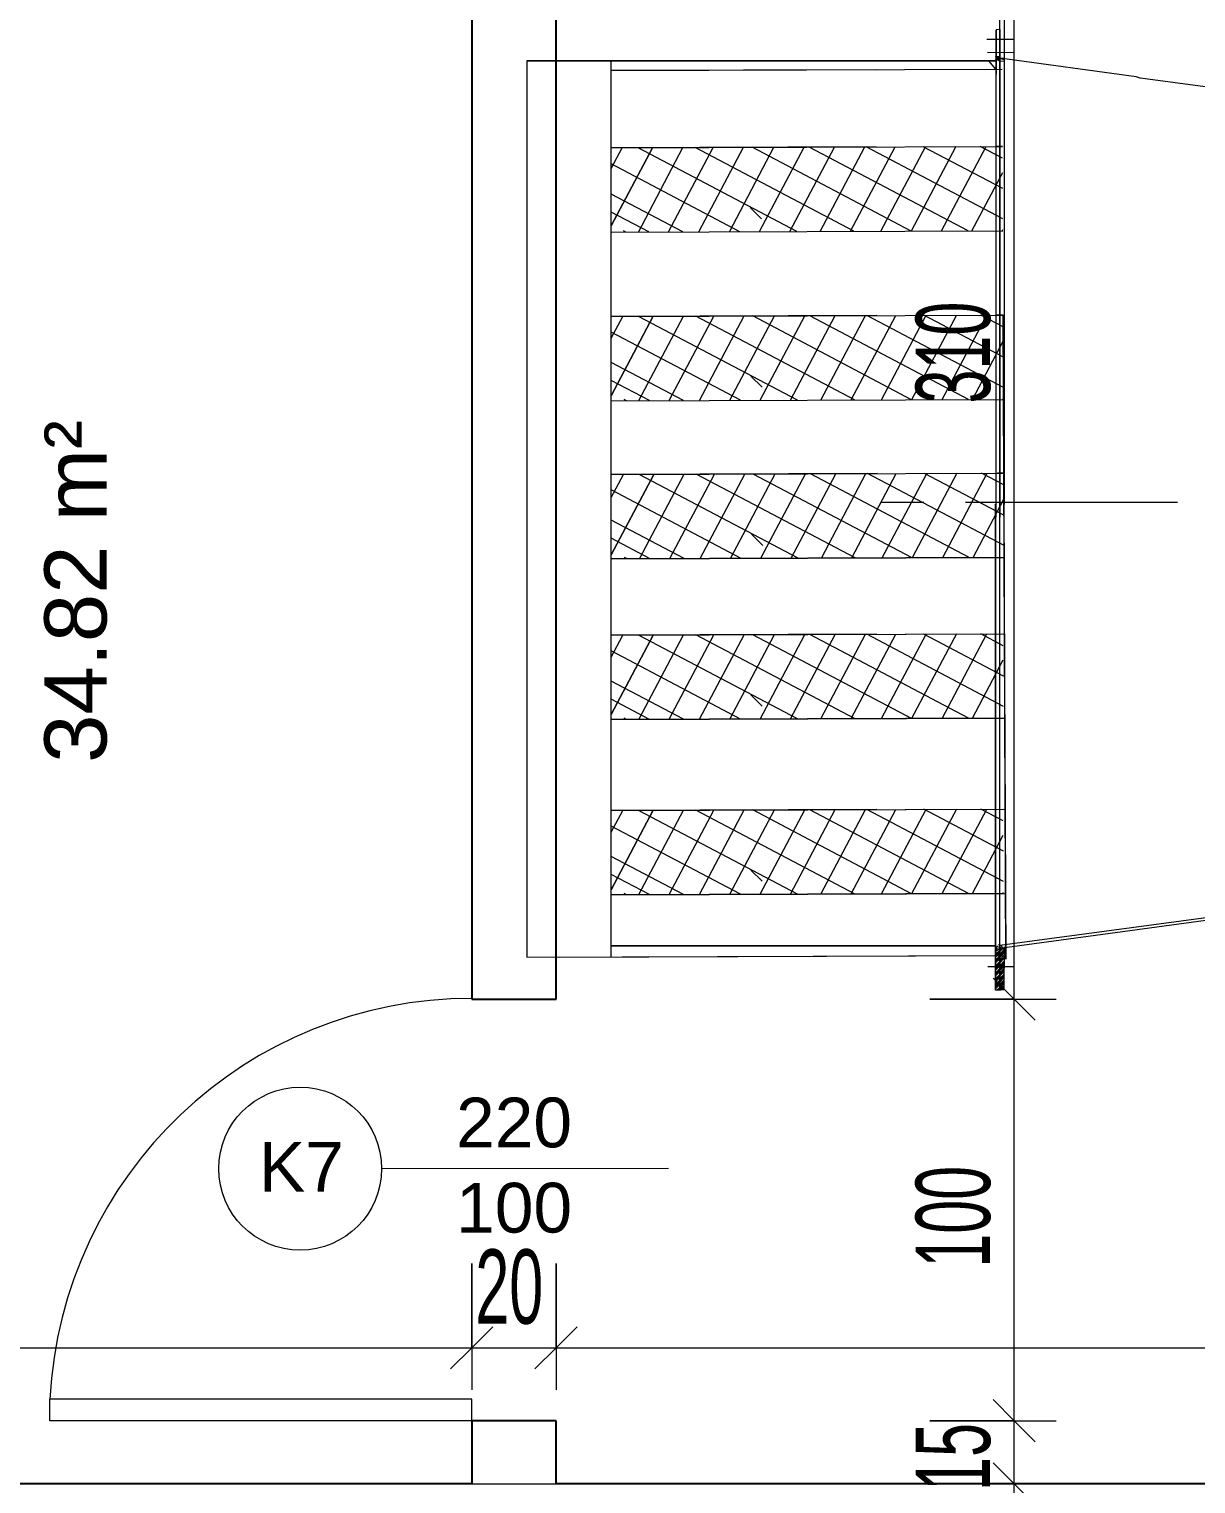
# Model space of a CAD drawing. Header units: centimetres. Extents: x -9345 to 11316, y -7197 to -3465.
# Drawn here: x 6200.8 to 6477.5, y -6550.5 to -6205.4 of the extents above; entities that cross this region are included whole.
import ezdxf

# ---------------------------------------------------------------- set-up
doc = ezdxf.new("R2010")
doc.units = ezdxf.units.CM
for name, color, linetype, lineweight in [('A-ANNO-DIMS', 211, 'Continuous', 9), ('A-ANNO-DIMS-100', 211, 'Continuous', 9), ('A-AREA-IDEN', 2, 'Continuous', 9), ('A-DOOR', 31, 'Continuous', 9), ('A-DOOR-IDEN', 31, 'Continuous', 9), ('A-WALL', 113, 'Continuous', 9), ('EXF', 22, 'Continuous', 9), ('exf çizimi_dwg', 8, 'Continuous', 9)]:
    doc.layers.add(name, color=color, linetype=linetype, lineweight=lineweight)
doc.styles.add('Arial_2', font='arial.ttf', dxfattribs={"height": 14.752994})
doc.styles.add('Arial_5', font='arial.ttf', dxfattribs={"height": 11.802395})
doc.styles.add('Swis721 LtCn BT_1', font='swisscl.ttf', dxfattribs={"width": 0.8, "height": 17.639445})
doc.dimstyles.new('IUAS_DIMENSION_INSIDE_100_5', dxfattribs={"dimscale": 30.48, "dimtxt": 18, "dimasz": 0.328084, "dimexe": 0.328084, "dimexo": 0.0625, "dimgap": 0, "dimtad": 1, "dimdec": 0, "dimdsep": 46, "dimtxsty": 'Swis721 LtCn BT_1', "dimblk1": 'OBLIQUE', "dimblk2": 'OBLIQUE', "dimsah": 1, "dimcen": 0.09, "dimdle": 0.328084, "dimazin": 0, "dimtfac": 1, "dimtdec": 4, "dimtix": 1, "dimtmove": 0, "dimatfit": 3, "dimfxl": 0.656168, "dimfxlon": 1, "dimtvp": 1, "dimtolj": 1, "dimtzin": 0, "dimarcsym": 2})

# ---------------------------------------------------------------- blocks, each defined once
blk = doc.blocks.new('M_Single-Flush2 - IUAS_A_DOOR_K7 _yangına dayanıklı saç kapı  100x220_-1640812-_123_30 TEKNİK KAT _ TECHNICAL LEVEL')
at = {"layer": 'A-DOOR', "lineweight": 18}
for p, q in [((44.9, -10), (44.9, -110.04)), ((50, -10), (44.9, -10)), ((50, -10), (50, -110.04)), ((50, -110.04), (44.9, -110.04))]:
    blk.add_line(p, q, dxfattribs=at)
at = {"layer": 'A-DOOR'}
blk.add_arc((50, -10), 100.17, 180, 267.0816, dxfattribs=at)
blk = doc.blocks.new('exf çizimi_dwg-1497134-_123_30 TEKNİK KAT _ TECHNICAL LEVEL')
at = {"layer": 'EXF', "color": 8}
for p, q in [((-0.0118, -0.9539), (-0.018, -1.4568)), ((-1.1182, -1.3294), (-1.119, -1.3903)), ((-1.1695, -1.3512), (-1.173, -1.354)), ((-1.1566, -1.3613), (-1.1674, -1.3711)), ((-1.1525, -1.3514), (-1.1632, -1.3612)), ((-1.1432, -1.3614), (-1.1539, -1.3712)), ((-1.1355, -1.3516), (-1.1462, -1.3614)), ((-1.1297, -1.3616), (-1.1397, -1.3714)), ((-1.122, -1.3518), (-1.1327, -1.3616)), ((-1.1127, -1.3618), (-1.1228, -1.3716)), ((-1.1086, -1.352), (-1.1186, -1.3617)), ((-1.0992, -1.362), (-1.1093, -1.3718)), ((-1.108, -2.4059), (-1.0912, -1.3506)), ((-1.0858, -1.3621), (-1.0958, -1.3719)), ((-1.0781, -1.3524), (-1.0881, -1.3621)), ((-1.0689, -1.3695), (-1.0717, -1.3658)), ((-0.9451, -1.4287), (-0.8056, -1.3574)), ((-0.9439, -1.3568), (-0.9409, -1.3553)), ((-0.9159, -1.3556), (-0.7491, -1.6819)), ((-0.844, -1.3568), (-0.7469, -1.5467)), ((-0.7721, -1.3579), (-0.7448, -1.4114)), ((-0.7587, -2.2878), (-0.7439, -1.3584)), ((-0.5295, -1.4339), (-0.39, -1.3625)), ((-0.5003, -1.3608), (-0.3335, -1.687)), ((-0.4284, -1.3619), (-0.3313, -1.5518)), ((-0.3565, -1.3631), (-0.3292, -1.4166)), ((-0.3431, -2.2929), (-0.3283, -1.3635)), ((-0.1483, -1.4372), (-0.0088, -1.3658)), ((-0.1191, -1.3641), (0.0477, -1.6903)), ((-0.0472, -1.3652), (0.0499, -1.5551)), ((0.0247, -1.3664), (0.052, -1.4199)), ((0.0381, -2.2976), (0.0529, -1.3668)), ((0.213, -2.2998), (0.2278, -1.3697)), ((0.2266, -1.4432), (0.3661, -1.3719)), ((0.2278, -1.3713), (0.2308, -1.3697)), ((0.2558, -1.3701), (0.4226, -1.6964)), ((0.3277, -1.3713), (0.4248, -1.5611)), ((0.3996, -1.3724), (0.4269, -1.4259)), ((0.613, -2.3047), (0.6278, -1.376)), ((0.6266, -1.4496), (0.766, -1.3782)), ((0.6277, -1.3777), (0.6308, -1.3761)), ((0.6557, -1.3765), (0.8226, -1.7027)), ((0.7276, -1.3776), (0.8247, -1.5675)), ((0.7995, -1.3788), (0.8269, -1.4323)), ((1.0504, -1.3571), (1.0497, -1.418)), ((1.0814, -1.355), (1.0807, -1.4159)), ((1.0819, -1.3585), (1.0811, -1.4194)), ((-0.9462, -1.5006), (-0.7446, -1.3975)), ((-0.5306, -1.5058), (-0.3289, -1.4026)), ((-0.1494, -1.5091), (0.0523, -1.4059)), ((-0.0521, -1.3838), (1.1044, -1.3981)), ((0.2255, -1.5151), (0.4272, -1.412)), ((1.0302, -1.4152), (1.0105, -1.398)), ((1.03, -1.3883), (1.0347, -1.3983)), ((1.0371, -1.3884), (1.0335, -1.3883)), ((-0.9452, -1.4379), (-0.7512, -1.8171)), ((-0.5296, -1.443), (-0.3356, -1.8223)), ((-0.1484, -1.4463), (0.0456, -1.8256)), ((0.6254, -1.5215), (0.8271, -1.4183)), ((0.2265, -1.4523), (0.4205, -1.8316)), ((0.6264, -1.4587), (0.8204, -1.838)), ((-0.9485, -1.6445), (-0.7468, -1.5413)), ((-0.5329, -1.6496), (-0.3312, -1.5464)), ((-0.1517, -1.6529), (0.05, -1.5497)), ((-0.0192, -1.5553), (-0.0205, -1.6573)), ((0.2232, -1.6589), (0.4249, -1.5558)), ((0.6232, -1.6653), (0.8248, -1.5621)), ((-0.9496, -1.7164), (-0.748, -1.6132)), ((-0.534, -1.7215), (-0.3324, -1.6184)), ((-0.1528, -1.7248), (0.0488, -1.6217)), ((0.2221, -1.7309), (0.4237, -1.6277)), ((0.622, -1.7372), (0.8237, -1.6341)), ((-0.9508, -1.7883), (-0.7491, -1.6851)), ((-0.5352, -1.7934), (-0.3335, -1.6903)), ((-0.9495, -1.7083), (-0.7555, -2.0876)), ((-0.5339, -1.7135), (-0.3399, -2.0928)), ((-0.154, -1.7967), (0.0477, -1.6936)), ((-0.1527, -1.7168), (0.0413, -2.0961)), ((0.2209, -1.8028), (0.4226, -1.6996)), ((0.2222, -1.7228), (0.4162, -2.1021)), ((0.6209, -1.8091), (0.8225, -1.706)), ((-0.9519, -1.8602), (-0.7503, -1.757)), ((0.6221, -1.7292), (0.8161, -2.1085)), ((-0.5363, -1.8653), (-0.3347, -1.7622)), ((-0.1551, -1.8686), (0.0465, -1.7655)), ((0.2198, -1.8747), (0.4214, -1.7715)), ((0.6197, -1.881), (0.8214, -1.7779)), ((-0.9531, -1.9321), (-0.7514, -1.8289)), ((-0.9517, -1.8436), (-0.7577, -2.2229)), ((-0.5375, -1.9372), (-0.3358, -1.8341)), ((-0.5361, -1.8487), (-0.3421, -2.228)), ((-0.1563, -1.9405), (0.0454, -1.8374)), ((-0.1549, -1.852), (0.0391, -2.2313)), ((0.2186, -1.9466), (0.4203, -1.8434)), ((0.22, -1.8581), (0.414, -2.2374)), ((0.6186, -1.9529), (0.8203, -1.8498)), ((0.62, -1.8644), (0.814, -2.2437)), ((-0.9542, -2.004), (-0.7526, -1.9009)), ((-0.9223, -1.928), (-0.896, -1.9551)), ((-0.5386, -2.0091), (-0.3369, -1.906)), ((-0.1574, -2.0124), (0.0443, -1.9093)), ((0.2175, -2.0185), (0.4192, -1.9153)), ((0.6174, -2.0248), (0.8191, -1.9217)), ((-0.5067, -1.9331), (-0.4804, -1.9603)), ((-0.1255, -1.9364), (-0.0992, -1.9636)), ((0.2494, -1.9424), (0.2757, -1.9696)), ((0.6493, -1.9488), (0.6757, -1.976)), ((-0.9554, -2.0759), (-0.7537, -1.9728)), ((-0.9538, -1.9788), (-0.796, -2.2873)), ((-0.5397, -2.081), (-0.3381, -1.9779)), ((-0.5382, -1.984), (-0.3804, -2.2924)), ((-0.1585, -2.0843), (0.0431, -1.9812)), ((-0.157, -1.9873), (0.0015, -2.2972)), ((0.2164, -2.0904), (0.418, -1.9872)), ((0.2179, -1.9933), (0.3757, -2.3018)), ((0.6163, -2.0968), (0.818, -1.9936)), ((0.6178, -1.9997), (0.7749, -2.3067)), ((-0.9565, -2.1478), (-0.7548, -2.0447)), ((-0.5409, -2.153), (-0.3392, -2.0498)), ((-0.1597, -2.1563), (0.042, -2.0531)), ((0.2152, -2.1623), (0.4169, -2.0592)), ((0.6152, -2.1687), (0.8168, -2.0655)), ((-0.9576, -2.2197), (-0.756, -2.1166)), ((-0.956, -2.1141), (-0.8678, -2.2864)), ((-0.542, -2.2249), (-0.3404, -2.1217)), ((-0.5404, -2.1192), (-0.4522, -2.2916)), ((-0.1608, -2.2282), (0.0408, -2.125)), ((-0.1592, -2.1225), (-0.0703, -2.2963)), ((0.2141, -2.2342), (0.4157, -2.1311)), ((0.2157, -2.1286), (0.3039, -2.3009)), ((0.614, -2.2406), (0.8157, -2.1374)), ((0.6157, -2.1349), (0.7031, -2.3058)), ((-0.9572, -2.1946), (-0.9105, -2.2859)), ((-0.5416, -2.1997), (-0.4949, -2.291)), ((-0.1604, -2.203), (-0.113, -2.2958)), ((0.2145, -2.209), (0.2612, -2.3004)), ((0.6144, -2.2154), (0.6604, -2.3053)), ((-0.9581, -2.2493), (-0.9551, -2.2551)), ((-0.8105, -2.2871), (-0.7583, -2.2604)), ((-0.5425, -2.2545), (-0.5395, -2.2603)), ((-0.3949, -2.2923), (-0.3427, -2.2655)), ((-0.1613, -2.2578), (-0.1583, -2.2636)), ((-0.0164, -2.297), (0.0385, -2.2688)), ((0.2136, -2.2638), (0.2166, -2.2696)), ((0.3612, -2.3016), (0.4134, -2.2749)), ((0.6135, -2.2702), (0.6165, -2.276)), ((-1.1065, -2.2835), (1.0191, -2.3098)), ((0.7638, -2.3066), (0.8134, -2.2812))]:
    blk.add_line(p, q, dxfattribs=at)
at = {"layer": 'EXF', "color": 8, "flags": 128}
for points in [[(-0.8119, 0.6311), (-0.7985, 0.6309), (-0.8119, 0.6311), (-0.7985, 0.6309), (-0.7949, 0.6337), (-0.7968, 0.4842), (-0.8003, 0.4843), (-1.0747, -1.3623), (-1.0745, -1.3524)], [(-0.7949, 0.6337), (-0.7968, 0.4842), (-1.0676, -1.3624)], [(0.8113, 0.4643), (0.8112, 0.4544), (0.9938, -1.0549), (0.9965, -1.0648), (1.0371, -1.3884), (1.0337, -1.3785)], [(-1.071, -1.3524), (-1.173, -1.3512), (-1.1736, -1.3611), (-1.1738, -1.371), (-1.0689, -1.3723), (-1.0752, -1.3694), (-1.0788, -1.3721)], [(-1.1496, -1.3515), (-1.1601, -1.3612), (-1.1709, -1.371), (-0.0207, -1.3852), (-1.1738, -1.371)], [(-1.1631, -1.3513), (-1.1708, -1.3611), (-1.1737, -1.3646)], [(-1.156, -1.3514), (-1.1673, -1.3611), (-1.1737, -1.3682)], [(-1.0653, -1.3659), (-1.0688, -1.3624), (-1.1736, -1.3611), (-1.1666, -1.3513)], [(-1.1668, -1.3611), (-0.0205, -1.3753), (1.1285, -1.3895)], [(-1.1425, -1.3516), (-1.1538, -1.3613), (-1.1638, -1.3711)], [(-1.139, -1.3516), (-1.1502, -1.3613), (-1.1603, -1.3711)], [(-1.1291, -1.3517), (-1.1396, -1.3615), (-1.1503, -1.3713)], [(-1.1255, -1.3518), (-1.1368, -1.3615), (-1.1468, -1.3713)], [(-1.1185, -1.3519), (-1.1262, -1.3616), (-1.1369, -1.3714)], [(-1.1121, -1.3519), (-1.1226, -1.3617), (-1.1334, -1.3715)], [(-1.105, -1.352), (-1.1162, -1.3618), (-1.1263, -1.3716)], [(-1.0986, -1.3521), (-1.1091, -1.3619), (-1.1199, -1.3716)], [(-1.0951, -1.3521), (-1.1056, -1.3619), (-1.1164, -1.3717)], [(1.0166, -2.5097), (-1.1092, -2.4835), (-1.0915, -1.3522), (-1.1016, -1.3619)], [(-1.0845, -1.3523), (-1.0957, -1.362), (-1.1057, -1.3718)], [(-1.0816, -1.3523), (-1.0922, -1.3621), (-1.1029, -1.3719)], [(-1.07, -1.3484), (0.4278, -1.3729), (-0.4361, -1.3591), (-1.1, -1.3479), (0.4278, -1.3729), (0.4275, -1.388)], [(-1.0675, -1.3588), (-1.0746, -1.3552), (-1.0817, -1.3622), (-1.0923, -1.372)], [(-1.0747, -1.3623), (-1.0711, -1.3623), (-1.0746, -1.3587), (-1.0787, -1.3622), (-1.0887, -1.372)], [(-1.0753, -1.3722), (-1.0752, -1.3623), (-1.0824, -1.3721)], [(-1.0689, -1.3723), (-1.0802, -2.2838), (-1.0689, -1.3723), (-1.0718, -1.3722)], [(-0.9439, -1.3552), (-0.9587, -2.2853), (-0.9439, -1.3524)], [(-0.7487, -1.6583), (-0.7587, -2.2878), (-0.7439, -1.3556)], [(-0.5283, -1.3603), (-0.5431, -2.2904), (-0.5283, -1.3575)], [(-0.3331, -1.6635), (-0.3431, -2.2929), (-0.3283, -1.3607)], [(-0.052, -1.3739), (1.1046, -1.3882), (1.1044, -1.3981), (0.9989, -1.3968)], [(1.1356, -1.3896), (1.1357, -1.3797), (-0.0204, -1.3654)], [(0.0481, -1.6668), (0.0381, -2.2976), (0.0529, -1.3668), (0.0526, -1.382)], [(0.423, -1.6728), (0.413, -2.3023), (0.4278, -1.3729)], [(0.823, -1.6792), (0.813, -2.3072), (0.8277, -1.3792), (0.8275, -1.3944)], [(1.0289, -1.3784), (1.03, -1.3883), (1.0375, -1.3983), (1.0376, -1.3884), (1.0372, -1.3785)], [(1.006, -1.6828), (0.9961, -2.3095), (1.0108, -1.3828)], [(1.0304, -1.3982), (1.0166, -2.5097), (1.0304, -1.3982), (1.034, -1.3955)], [(1.0335, -1.3919), (1.0371, -1.3884), (1.0405, -1.3984), (1.0407, -1.3884)], [(-0.7457, -1.4694), (-0.9474, -1.5731), (-0.7534, -1.9524)], [(-0.3301, -1.4745), (-0.5318, -1.5782), (-0.3378, -1.9575)], [(0.0511, -1.4778), (-0.1506, -1.5815), (0.0434, -1.9608)], [(0.426, -1.4839), (0.2243, -1.5876), (0.4183, -1.9669)], [(0.826, -1.4902), (0.6243, -1.5939), (0.8183, -1.9732)]]:
    blk.add_lwpolyline(points, dxfattribs=at)
for points in [[(-0.1471, -1.3636), (-0.1619, -2.2952)], [(-0.7571, -2.1885), (-0.9467, -2.2854)], [(-0.3415, -2.1936), (-0.5311, -2.2906)], [(0.0397, -2.1969), (-0.1526, -2.2953)], [(0.4146, -2.203), (0.225, -2.2999)], [(0.8145, -2.2093), (0.6277, -2.3049)]]:
    blk.add_lwpolyline(points, close=True, dxfattribs=at)
blk = doc.blocks.new('DIMBLOCK345-_123_30 TEKNİK KAT _ TECHNICAL LEVEL')
at = {"layer": 'A-ANNO-DIMS-100', "transparency": 16777216}
for p, q in [((6070.78, -6498.25), (6070.78, -6528.25)), ((6070.78, -6518.25), (6070.78, -6498.25)), ((6305.78, -6498.25), (6305.78, -6528.25)), ((6305.78, -6518.25), (6305.78, -6498.25)), ((6070.78, -6518.25), (6075.78, -6513.25)), ((6305.78, -6518.25), (6310.78, -6513.25)), ((6070.78, -6518.25), (6065.78, -6523.25)), ((6070.78, -6518.25), (6305.78, -6518.25)), ((6305.78, -6518.25), (6300.78, -6523.25))]:
    blk.add_line(p, q, dxfattribs=at)
at = {"layer": 'A-ANNO-DIMS-100', "color": 0, "transparency": 16777216, "insert": (6174.57, -6494.9), "char_height": 17.639, "width": 32.9143, "attachment_point": 1, "line_spacing_factor": 0.971848, "style": 'Swis721 LtCn BT_1'}
blk.add_mtext('235', dxfattribs=at)
blk = doc.blocks.new('_Oblique')
at = {"color": 0, "linetype": 'ByBlock', "lineweight": -2}
blk.add_line((-0.5, -0.5), (0.5, 0.5), dxfattribs=at)
blk = doc.blocks.new('DIMBLOCK346-_123_30 TEKNİK KAT _ TECHNICAL LEVEL')
at = {"layer": 'A-ANNO-DIMS-100', "transparency": 16777216}
for p, q in [((6305.78, -6498.25), (6305.78, -6528.25)), ((6305.78, -6518.25), (6305.78, -6498.25)), ((6325.78, -6498.25), (6325.78, -6528.25)), ((6325.78, -6518.25), (6325.78, -6498.25)), ((6305.78, -6518.25), (6310.78, -6513.25)), ((6325.78, -6518.25), (6330.78, -6513.25)), ((6305.78, -6518.25), (6300.78, -6523.25)), ((6305.78, -6518.25), (6325.78, -6518.25)), ((6325.78, -6518.25), (6320.78, -6523.25))]:
    blk.add_line(p, q, dxfattribs=at)
at = {"layer": 'A-ANNO-DIMS-100', "color": 0, "transparency": 16777216, "insert": (6306.64, -6494.9), "char_height": 17.639, "width": 21.9429, "attachment_point": 1, "line_spacing_factor": 0.971848, "style": 'Swis721 LtCn BT_1'}
blk.add_mtext('20', dxfattribs=at)
blk = doc.blocks.new('DIMBLOCK347-_123_30 TEKNİK KAT _ TECHNICAL LEVEL')
at = {"layer": 'A-ANNO-DIMS-100', "transparency": 16777216}
for p, q in [((6325.78, -6498.25), (6325.78, -6528.25)), ((6325.78, -6518.25), (6325.78, -6498.25)), ((7220.78, -6498.25), (7220.78, -6528.25)), ((7220.78, -6518.25), (7220.78, -6498.25)), ((6325.78, -6518.25), (6330.78, -6513.25)), ((7220.78, -6518.25), (7225.78, -6513.25)), ((6325.78, -6518.25), (6320.78, -6523.25)), ((6325.78, -6518.25), (7220.78, -6518.25)), ((7220.78, -6518.25), (7215.78, -6523.25))]:
    blk.add_line(p, q, dxfattribs=at)
at = {"layer": 'A-ANNO-DIMS-100', "color": 0, "transparency": 16777216, "insert": (6759.57, -6494.9), "char_height": 17.639, "width": 32.9143, "attachment_point": 1, "line_spacing_factor": 0.971848, "style": 'Swis721 LtCn BT_1'}
blk.add_mtext('895', dxfattribs=at)
blk = doc.blocks.new('DIMBLOCK392-_123_30 TEKNİK KAT _ TECHNICAL LEVEL')
at = {"layer": 'A-ANNO-DIMS-100', "transparency": 16777216}
for p, q in [((6434.43, -6535.53), (6429.43, -6530.53)), ((6414.43, -6535.53), (6444.43, -6535.53)), ((6434.43, -6535.53), (6414.43, -6535.53)), ((6434.43, -6560.53), (6434.43, -6535.53)), ((6434.43, -6535.53), (6439.43, -6540.53)), ((6434.43, -6550.53), (6429.43, -6545.53)), ((6414.43, -6550.53), (6444.43, -6550.53)), ((6434.43, -6550.53), (6414.43, -6550.53)), ((6434.43, -6550.53), (6439.43, -6555.53))]:
    blk.add_line(p, q, dxfattribs=at)
at = {"layer": 'A-ANNO-DIMS-100', "color": 0, "transparency": 16777216, "insert": (6411.08, -6552.17), "char_height": 17.639, "width": 21.9429, "attachment_point": 1, "rotation": 90, "line_spacing_factor": 0.971848, "style": 'Swis721 LtCn BT_1'}
blk.add_mtext('15', dxfattribs=at)
blk = doc.blocks.new('DIMBLOCK393-_123_30 TEKNİK KAT _ TECHNICAL LEVEL')
at = {"layer": 'A-ANNO-DIMS-100', "transparency": 16777216}
for p, q in [((6434.43, -6435.53), (6429.43, -6430.53)), ((6414.43, -6435.53), (6444.43, -6435.53)), ((6434.43, -6435.53), (6414.43, -6435.53)), ((6434.43, -6535.53), (6434.43, -6435.53)), ((6434.43, -6435.53), (6439.43, -6440.53)), ((6434.43, -6535.53), (6429.43, -6530.53)), ((6414.43, -6535.53), (6444.43, -6535.53)), ((6434.43, -6535.53), (6414.43, -6535.53)), ((6434.43, -6535.53), (6439.43, -6540.53))]:
    blk.add_line(p, q, dxfattribs=at)
at = {"layer": 'A-ANNO-DIMS-100', "color": 0, "transparency": 16777216, "insert": (6411.08, -6499.24), "char_height": 17.639, "width": 32.9143, "attachment_point": 1, "rotation": 90, "line_spacing_factor": 0.971848, "style": 'Swis721 LtCn BT_1'}
blk.add_mtext('100', dxfattribs=at)
blk = doc.blocks.new('DIMBLOCK394-_123_30 TEKNİK KAT _ TECHNICAL LEVEL')
at = {"layer": 'A-ANNO-DIMS-100', "transparency": 16777216}
for p, q in [((6434.43, -6125.53), (6429.43, -6120.53)), ((6414.43, -6125.53), (6444.43, -6125.53)), ((6434.43, -6125.53), (6414.43, -6125.53)), ((6434.43, -6435.53), (6434.43, -6125.53)), ((6434.43, -6125.53), (6439.43, -6130.53)), ((6434.43, -6435.53), (6429.43, -6430.53)), ((6414.43, -6435.53), (6444.43, -6435.53)), ((6434.43, -6435.53), (6414.43, -6435.53)), ((6434.43, -6435.53), (6439.43, -6440.53))]:
    blk.add_line(p, q, dxfattribs=at)
at = {"layer": 'A-ANNO-DIMS-100', "color": 0, "transparency": 16777216, "insert": (6411.08, -6294.24), "char_height": 17.639, "width": 32.9143, "attachment_point": 1, "rotation": 90, "line_spacing_factor": 0.971848, "style": 'Swis721 LtCn BT_1'}
blk.add_mtext('310', dxfattribs=at)
blk = doc.blocks.new('DOOR TAG SOLA C_2mm - TR_Kapi_pozu_04_saga_uste_2mm-1642461-_123_30 TEKNİK KAT _ TECHNICAL LEVEL')
at = {"layer": 'A-DOOR-IDEN'}
blk.add_line((-0.3137, -0.007), (0.3666, -0.0062), dxfattribs=at)
blk.add_circle((-0.5069, -0.0072), 0.1932, dxfattribs=at)

msp = doc.modelspace()

# ---------------------------------------------------------------- linework, layer by layer
at = {"layer": 'A-WALL', "lineweight": 25}
for p, q in [((6305.78, -6125.53), (6305.78, -6435.53)), ((6325.78, -6435.53), (6325.78, -6125.53)), ((6305.78, -6435.53), (6325.78, -6435.53)), ((6305.78, -6535.53), (6305.78, -6550.53)), ((6325.78, -6535.53), (6305.78, -6535.53)), ((6325.78, -6550.53), (6325.78, -6535.53)), ((6305.78, -6550.53), (6070.78, -6550.53)), ((7220.78, -6550.53), (6325.78, -6550.53))]:
    msp.add_line(p, q, dxfattribs=at)
at = {"layer": 'A-WALL'}
msp.add_line((6305.78, -6550.53), (6325.78, -6550.53), dxfattribs=at)

# ---------------------------------------------------------------- block references
at = {"layer": 'A-DOOR', "rotation": 269.9999999999999}
msp.add_blockref('M_Single-Flush2 - IUAS_A_DOOR_K7 _yangına dayanıklı saç kapı  100x220_-1640812-_123_30 TEKNİK KAT _ TECHNICAL LEVEL', (6315.78, -6485.53), dxfattribs=at)
at = {"layer": 'A-DOOR-IDEN', "xscale": 99.99999999999994, "yscale": 99.99999999999994, "zscale": 99.99999999999994}
msp.add_blockref('DOOR TAG SOLA C_2mm - TR_Kapi_pozu_04_saga_uste_2mm-1642461-_123_30 TEKNİK KAT _ TECHNICAL LEVEL', (6315.78, -6475.03), dxfattribs=at)
at = {"layer": 'exf çizimi_dwg', "extrusion": (0, 0, -1), "xscale": 100.0000000000001, "yscale": 100.0000000000001, "zscale": -99.99999999999999, "rotation": 90.70833904718141}
msp.add_blockref('exf çizimi_dwg-1497134-_123_30 TEKNİK KAT _ TECHNICAL LEVEL', (-6568.58, -6317.74), dxfattribs=at)

# ---------------------------------------------------------------- texts
at = {"layer": 'A-AREA-IDEN', "insert": (6204.42, -6379.5), "char_height": 14.753, "width": 96.84, "attachment_point": 1, "rotation": 90, "line_spacing_factor": 0.938532, "style": 'Arial_2'}
msp.add_mtext('34.82 m²', dxfattribs=at)
at = {"layer": 'A-DOOR-IDEN', "char_height": 11.802, "attachment_point": 2, "rotation": 0.0648, "line_spacing_factor": 0.938532, "style": 'Arial_5'}
for s, insert, width in [('220', (6315.81, -6458.9), 32.832), ('K7', (6265.37, -6469.41), 24.048), ('100', (6315.83, -6479.11), 32.832)]:
    msp.add_mtext(s, dxfattribs=dict(at, insert=insert, width=width))

# ---------------------------------------------------------------- dimensions: what is measured, and where the dimension line sits
at = {"layer": 'A-ANNO-DIMS'}
for base, p1, p2, angle, override, picture, middle in [((6434.43, -6125.53), (6414.43, -6435.53), (6414.43, -6125.53), 90, {"dimpost": '<>', "dimfxl": 310}, 'DIMBLOCK394-_123_30 TEKNİK KAT _ TECHNICAL LEVEL', (6425.38, -6280.53)), ((6434.43, -6435.53), (6414.43, -6535.53), (6414.43, -6435.53), 90, {"dimpost": '<>', "dimfxl": 100}, 'DIMBLOCK393-_123_30 TEKNİK KAT _ TECHNICAL LEVEL', (6425.4, -6485.53)), ((6305.78, -6518.25), (6070.78, -6498.25), (6305.78, -6498.25), 0, {"dimpost": '<>', "dimfxl": 235}, 'DIMBLOCK345-_123_30 TEKNİK KAT _ TECHNICAL LEVEL', (6188.28, -6509.21)), ((7220.78, -6518.25), (6325.78, -6498.25), (7220.78, -6498.25), 0, {"dimpost": '<>', "dimfxl": 895}, 'DIMBLOCK347-_123_30 TEKNİK KAT _ TECHNICAL LEVEL', (6773.28, -6509.22)), ((6434.43, -6535.53), (6414.43, -6550.53), (6414.43, -6535.53), 90, {"dimpost": '<>', "dimfxl": 15}, 'DIMBLOCK392-_123_30 TEKNİK KAT _ TECHNICAL LEVEL', (6425.43, -6543.03))]:
    dim = msp.add_linear_dim(base=base, p1=p1, p2=p2, angle=angle, dimstyle='IUAS_DIMENSION_INSIDE_100_5', override=override, dxfattribs=at)
    dim.commit()
    dim.dimension.update_dxf_attribs({"geometry": picture, "text_midpoint": middle})
dim = msp.add_linear_dim(base=(6325.78, -6518.25), p1=(6305.78, -6498.25), p2=(6325.78, -6498.25), dimstyle='IUAS_DIMENSION_INSIDE_100_5', override={"dimpost": '<>', "dimfxl": 20}, dxfattribs=at)
dim.commit()
dim.dimension.update_dxf_attribs({"geometry": 'DIMBLOCK346-_123_30 TEKNİK KAT _ TECHNICAL LEVEL', "text_midpoint": (6315.78, -6509.22)})

doc.saveas('drawing.dxf')
